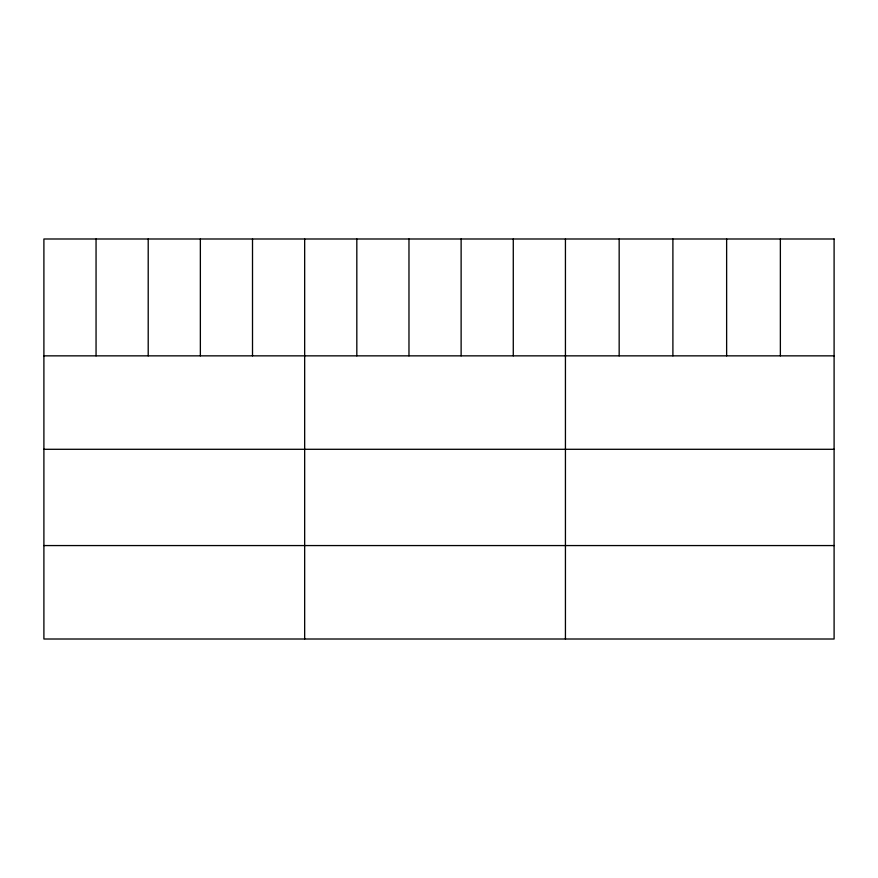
<?xml version="1.0" encoding="UTF-8"?>
<svg xmlns="http://www.w3.org/2000/svg" width="878" height="878" viewBox="0 0 878 878"><rect width="100%" height="100%" fill="white"/><g stroke="black" fill="none" stroke-linecap="round" stroke-linejoin="round"><path stroke-width="1.32" d="M43.9 355.853L834.1 355.853M43.9 449.295L834.1 449.295M43.9 545.567L834.1 545.567M780.366 238.992L780.366 355.853M726.633 238.992L726.633 355.853M672.899 238.992L672.899 355.853M619.166 238.992L619.166 355.853M565.432 238.992L565.432 639.008M513.279 238.992L513.279 355.853M461.126 238.992L461.126 355.853M408.972 238.992L408.972 355.853M356.819 238.992L356.819 355.853M304.666 238.992L304.666 639.008M252.513 238.992L252.513 355.853M200.36 238.992L200.36 355.853M148.206 238.992L148.206 355.853M96.053 238.992L96.053 355.853M834.1 238.992L43.9 238.992L43.9 639.008L834.1 639.008L834.1 238.992"/></g></svg>
